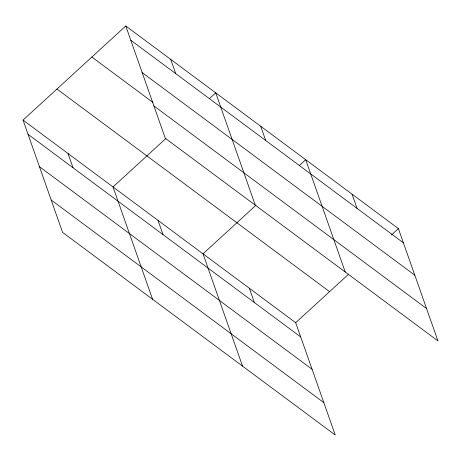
<?xml version="1.0" encoding="UTF-8"?>
<svg xmlns="http://www.w3.org/2000/svg" width="461" height="461" viewBox="0 0 461 461"><rect width="100%" height="100%" fill="white"/><g stroke="black" fill="none" stroke-linecap="round" stroke-linejoin="round"><path stroke-width="0.69" d="M23.05 120.091L295.691 322.7L335.245 435.023L62.604 232.407L23.05 120.091L125.755 25.977L398.396 228.593L437.95 340.91L165.309 138.3L125.755 25.977M165.96 138.438L113.02 186.953L152.574 299.27M209.369 98.666L215.725 92.84L255.279 205.162M255.93 205.301L202.996 253.815L242.549 366.132M299.345 165.528L305.695 159.702L345.254 272.025M295.691 322.7L348.631 274.191M391.51 234.897L398.396 228.593M130.774 40.228L403.415 242.843M142.172 72.59L414.814 275.205M91.86 57.037L152.994 102.469M153.911 105.938L426.552 308.547M56.945 89.031L329.58 291.646M28.069 134.341L300.71 336.951M39.467 166.703L312.109 369.313M51.206 200.045L323.847 402.66M352.048 194.144L357.068 208.395M260.713 126.274L265.732 140.524M170.743 59.411L175.762 73.662M249.343 288.258L254.363 302.508M158.008 220.381L163.027 234.632M68.038 153.519L73.057 167.769"/></g></svg>
